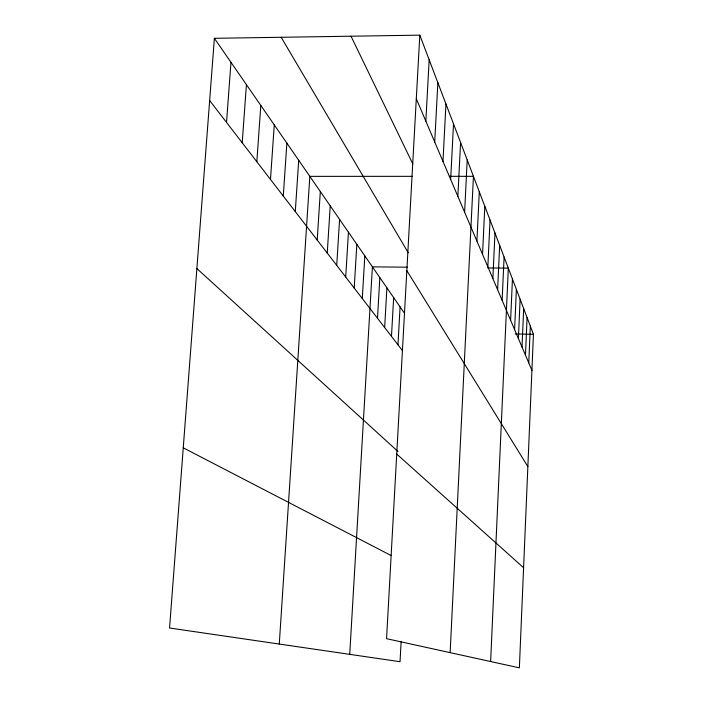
<?xml version="1.0" encoding="UTF-8"?>
<svg xmlns="http://www.w3.org/2000/svg" width="703" height="703" viewBox="0 0 703 703"><rect width="100%" height="100%" fill="white"/><g stroke="black" fill="none" stroke-linecap="round" stroke-linejoin="round"><path stroke-width="1.05" d="M525.475 355.138L527.083 317.536M528.77 362.889L530.334 326.095M419.805 35.15L533.445 334.285L519.368 667.85L386.562 638.675L419.805 35.15L214.38 38.305L169.555 628.016L400.042 661.708L401.141 641.391M510.615 320.234L512.452 279.003M514.605 329.602L516.38 289.346M518.401 338.521L520.115 299.197M522.021 347.027L523.682 308.582M497.619 289.724L499.657 245.347M502.135 300.322L504.104 257.034M490.624 661.532L508.322 268.133L487.785 267.94M482.539 254.301L484.824 206.295M487.847 266.762L490.044 220.03M492.865 278.555L494.982 233.036M464.613 212.209L467.205 159.924M450.14 652.639L473.435 176.321L449.331 176.321M476.915 241.094L479.297 191.743M450.667 179.45L453.514 123.869M457.864 196.357L460.579 142.481M434.718 141.988L437.864 82.673M442.969 161.365L445.957 103.982M425.851 121.171L429.164 59.79M391.474 336.394L393.654 297.597M397.977 344.83L400.086 306.895M377.493 318.257L379.84 277.615M384.655 327.545L386.914 287.843M362.291 298.529L364.822 255.892M349.725 654.352L372.405 266.859L407.283 267.184M345.7 277.017L348.442 232.201M354.215 288.054L356.843 244.354M327.246 253.071L330.225 205.856M336.728 265.365L339.584 219.389M317.211 240.048L320.322 191.532M279.276 644.053L309.838 176.365L412.38 176.339M283.283 196.04L286.877 143.157M295.286 211.612L298.713 160.275M270.488 179.441L274.267 124.923M256.832 161.725L260.813 105.459M242.21 142.753L246.419 84.641M226.524 122.401L230.979 62.312M515.229 333.987L533.445 334.285M183.246 447.82L391.132 555.537M396.729 454.076L523.594 567.743M196.875 268.572L397.942 451.44M209.652 100.511L402.327 350.472M214.38 38.305L404.392 313.116M406.835 270.62L527.865 466.599M281.165 37.277L408.223 252.702M351.008 36.205L412.784 163.878M416.299 98.745L531.925 370.296"/></g></svg>
